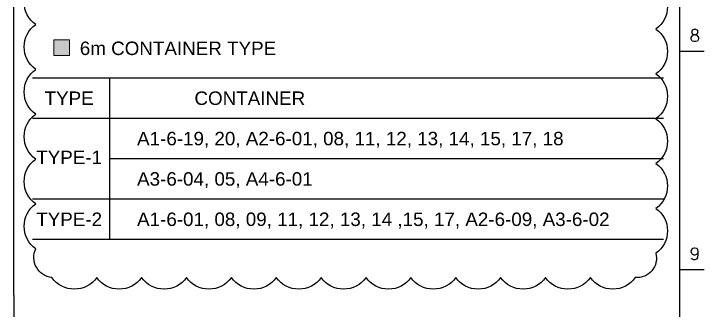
# Model space of a CAD drawing. Header units: millimetres. Extents: x 415966 to 487306, y -108951 to -17325.
# Drawn here: x 444951 to 451106, y -60967 to -58323 of the extents above; entities that cross this region are included whole.
import ezdxf
from ezdxf.enums import TextEntityAlignment as Align

# ---------------------------------------------------------------- set-up
doc = ezdxf.new("R2010")
doc.units = ezdxf.units.MM
doc.header["$LTSCALE"] = 2
for name, color, linetype in [('C_REV', 4, 'Continuous'), ('C_TEXT_01', 2, 'Continuous'), ('SYM', 7, 'Continuous'), ('TAN-TIT', 30, 'Continuous')]:
    doc.layers.add(name, color=color, linetype=linetype)
doc.layers.add('TEXT', color=3, linetype='Continuous', lineweight=0)
doc.styles.add('Arial', font='arial.ttf')
doc.styles.add('COM', font='COMPLEX', dxfattribs={"height": 5})

# ---------------------------------------------------------------- blocks, each defined once
blk = doc.blocks.new('BORDER')
at = {"layer": 'TAN-TIT'}
for p, q in [((19323.7, 4632.3), (19323.7, 16468)), ((23282.3, 352), (23282.3, 16468)), ((23282.3, 6085.1), (23426.6, 6085.1)), ((23282.3, 4787.2), (23426.6, 4787.2)), ((19323.7, 4632.3), (19323.7, 352))]:
    blk.add_line(p, q, dxfattribs=at)
at = {"layer": 'TAN-TIT', "style": 'COM'}
for s, p in [('8', (23340, 6142.8)), ('9', (23340, 4844.9))]:
    blk.add_text(s, height=72.1, dxfattribs=at).set_placement(p)

msp = doc.modelspace()

# ---------------------------------------------------------------- hatches: boundary and pattern name
at = {"layer": 'C_TEXT_01'}
h = msp.add_hatch(color=256, dxfattribs=at)
h.dxf.hatch_style = 1
h.paths.add_polyline_path([(445448.7, -58555.8), (445308.7, -58555.8), (445308.7, -58695.8), (445448.7, -58695.8)])

# ---------------------------------------------------------------- linework, layer by layer
at = {"layer": 'C_REV'}
msp.add_lwpolyline([(450674.5, -58058.8, -0.520567), (450674.5, -58458.8, -0.520567), (450674.5, -58858.8, -0.520567), (450674.5, -59258.8, -0.520567), (450674.5, -59658.8, -0.520567), (450674.5, -60058.8, -0.520567), (450674.5, -60458.8, -0.520567), (450491.1, -60675.4, -0.520567), (450091.1, -60675.4, -0.520567), (449691.1, -60675.4, -0.520567), (449291.1, -60675.4, -0.520567), (448891.1, -60675.4, -0.520567), (448491.1, -60675.4, -0.520567), (448091.1, -60675.4, -0.520567), (447691.1, -60675.4, -0.520567), (447291.1, -60675.4, -0.520567), (446891.1, -60675.4, -0.520567), (446491.1, -60675.4, -0.520567), (446091.1, -60675.4, -0.520567), (445691.1, -60675.4, -0.520567), (445291.1, -60675.4, -0.520567), (445147.8, -60418.7, -0.520567), (445147.8, -60018.7, -0.520567), (445147.8, -59618.7, -0.520567), (445147.8, -59218.7, -0.520567), (445147.8, -58818.7, -0.520567), (445147.8, -58418.7, -0.520567), (445147.8, -58018.7, -0.520567)], format="xyb", dxfattribs=at)
at = {"layer": 'SYM', "color": 7, "linetype": 'Continuous'}
msp.add_line((450741.5, -58895.8), (445117.5, -58895.8), dxfattribs=at)
at = {"layer": 'SYM', "color": 6, "linetype": 'Continuous'}
for p, q in [((445803.7, -58895.8), (445803.7, -60335.8)), ((450741.5, -59255.8), (445117.5, -59255.8)), ((450741.5, -59615.8), (445803.7, -59615.8)), ((450741.5, -59975.8), (445117.5, -59975.8)), ((450741.5, -60335.8), (445117.5, -60335.8))]:
    msp.add_line(p, q, dxfattribs=at)
at = {"layer": 'TEXT'}
msp.add_lwpolyline([(445308.7, -58695.8), (445448.7, -58695.8), (445448.7, -58555.8), (445308.7, -58555.8)], close=True, dxfattribs=at)

# ---------------------------------------------------------------- block references
at = {"xscale": 1.5, "yscale": 1.5, "zscale": 1.5}
msp.add_blockref('BORDER', (415965.9, -67785.1), dxfattribs=at)

# ---------------------------------------------------------------- texts
at = {"layer": 'C_TEXT_01', "style": 'Arial'}
msp.add_text('6m CONTAINER TYPE', height=120, dxfattribs=at).set_placement((445539.7, -58690.6))
for s, p in [('TYPE', (445444.8, -59075.8)), ('CONTAINER', (447055.2, -59075.8)), ('TYPE-1', (445444.8, -59603.6)), ('TYPE-2', (445444.8, -60155.8))]:
    msp.add_text(s, height=120, dxfattribs=at).set_placement(p, align=Align.MIDDLE_CENTER)
for s, p in [(' A1-6-19, 20, A2-6-01, 08, 11, 12, 13, 14, 15, 17, 18', (446003.7, -59435.8)), (' A3-6-04, 05, A4-6-01', (446003.7, -59795.8)), (' A1-6-01, 08, 09, 11, 12, 13, 14 ,15, 17, A2-6-09, A3-6-02', (446003.7, -60155.8))]:
    msp.add_text(s, height=120, dxfattribs=at).set_placement(p, align=Align.MIDDLE_LEFT)

doc.saveas('drawing.dxf')
